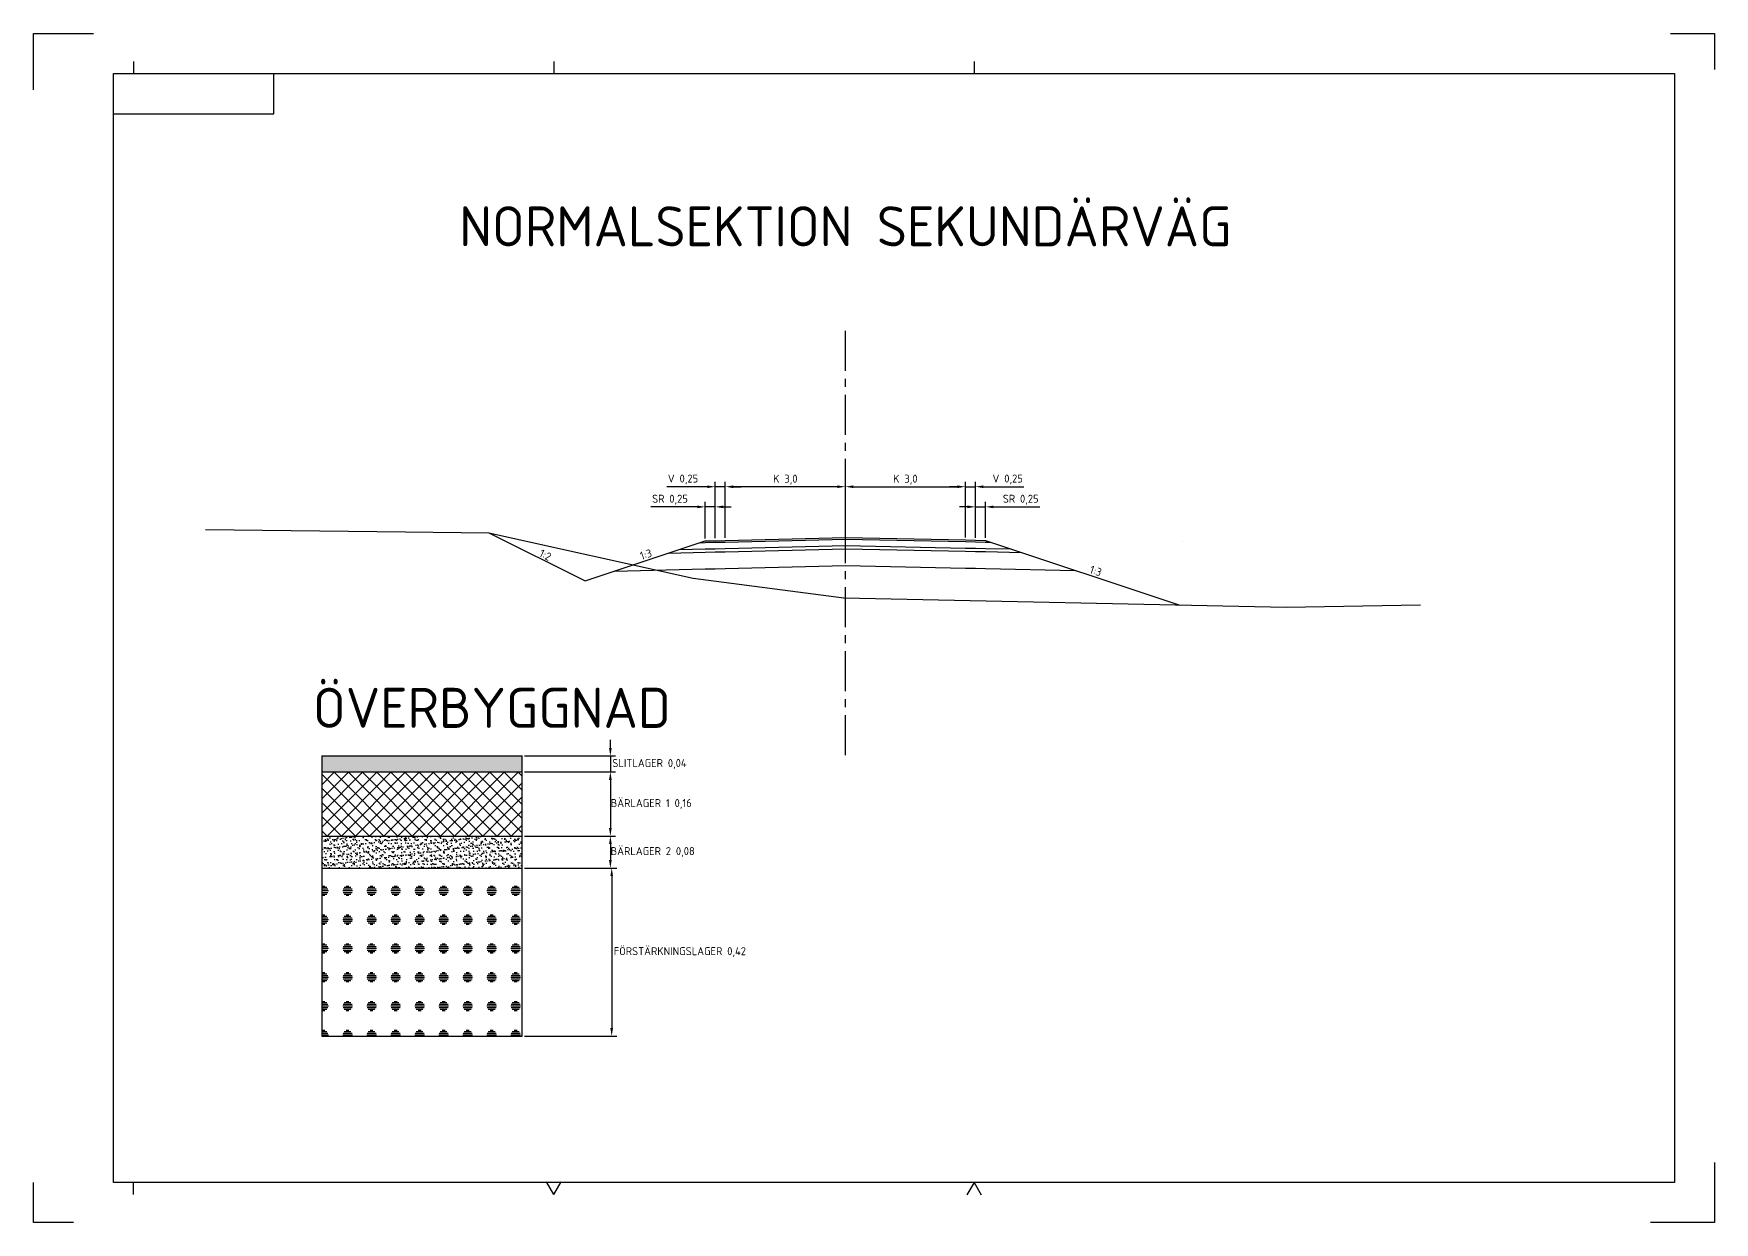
# Model space of a CAD drawing. Header units: metres. Extents: x 767.5 to 855.4, y 688.8 to 718.5.
# Drawn here: x 813.45 to 855.45, y 688.79 to 718.49 of the extents above; entities that cross this region are included whole.
import ezdxf
from ezdxf.enums import TextEntityAlignment as Align

# ---------------------------------------------------------------- set-up
doc = ezdxf.new("R2010")
doc.units = ezdxf.units.M
doc.header["$LTSCALE"] = 0.1
doc.linetypes.add('CENTER', pattern=[16, 10, -2, 2, -2])
for name, color, linetype in [('M-37-CL', 1, 'CENTER'), ('M-37-Dimensions', 3, 'Continuous'), ('M-37-Mark', 4, 'Continuous'), ('M-37-OB_B1', 4, 'Continuous'), ('M-37-OB_B2', 4, 'Continuous'), ('M-37-OB_F1', 4, 'Continuous'), ('M-37-Vag-Overyta', 3, 'Continuous'), ('M-37-Vag-Slitlager', 4, 'Continuous')]:
    doc.layers.add(name, color=color, linetype=linetype)
doc.layers.add('Non-PlotDot', color=7, linetype='Continuous', plot=False)
doc.styles.add('ISO35', font='iso3098.shx')
doc.dimstyles.new('ISO-25', dxfattribs={"dimtxt": 2.5, "dimasz": 2.5, "dimexe": 1.25, "dimexo": 0.625, "dimtad": 1, "dimtxsty": 'Standard', "dimcen": 2.5, "dimadec": 0, "dimazin": 0, "dimtfac": 1, "dimtmove": 0, "dimatfit": 3, "dimfxl": 1, "dimarcsym": 0})

# ---------------------------------------------------------------- blocks, each defined once
blk = doc.blocks.new('*D20')
at = {"layer": 'Defpoints', "color": 0, "transparency": 16777216}
for p in [(830.73, 707.172), (830.73, 705.83), (833.729, 705.907)]:
    blk.add_point(p, dxfattribs=at)
at = {"layer": 'M-37-Dimensions', "color": 0, "lineweight": -2, "transparency": 16777216}
for p, q in [((830.73, 705.892), (830.73, 707.297)), ((833.729, 705.97), (833.729, 707.297)), ((833.529, 707.172), (830.93, 707.172))]:
    blk.add_line(p, q, dxfattribs=at)
at = {"layer": 'M-37-Dimensions', "color": 0, "transparency": 16777216}
for points in [[(830.93, 707.205), (830.93, 707.138), (830.73, 707.172)], [(833.529, 707.205), (833.529, 707.138), (833.729, 707.172)]]:
    blk.add_solid(points, dxfattribs=at)
at = {"layer": 'M-37-Dimensions', "color": 0, "transparency": 16777216, "insert": (832.23, 707.349), "char_height": 0.2, "attachment_point": 5, "style": 'ISO35'}
blk.add_mtext('K 3,0', dxfattribs=at)
blk = doc.blocks.new('*D21')
at = {"layer": 'Defpoints', "color": 0, "transparency": 16777216}
for p in [(836.729, 707.172), (833.729, 705.907), (836.729, 705.841)]:
    blk.add_point(p, dxfattribs=at)
at = {"layer": 'M-37-Dimensions', "color": 0, "lineweight": -2, "transparency": 16777216}
for p, q in [((833.729, 705.97), (833.729, 707.297)), ((836.729, 705.903), (836.729, 707.297)), ((833.929, 707.172), (836.529, 707.172))]:
    blk.add_line(p, q, dxfattribs=at)
at = {"layer": 'M-37-Dimensions', "color": 0, "transparency": 16777216}
for points in [[(833.929, 707.205), (833.929, 707.138), (833.729, 707.172)], [(836.529, 707.205), (836.529, 707.138), (836.729, 707.172)]]:
    blk.add_solid(points, dxfattribs=at)
at = {"layer": 'M-37-Dimensions', "color": 0, "transparency": 16777216, "insert": (835.229, 707.349), "char_height": 0.2, "attachment_point": 5, "style": 'ISO35'}
blk.add_mtext('K 3,0', dxfattribs=at)
blk = doc.blocks.new('*D22')
at = {"layer": 'Defpoints', "color": 0, "transparency": 16777216}
for p in [(830.478, 707.172), (830.478, 705.823), (830.729, 705.829)]:
    blk.add_point(p, dxfattribs=at)
at = {"layer": 'M-37-Dimensions', "color": 0, "lineweight": -2, "transparency": 16777216}
for p, q in [((830.478, 705.886), (830.478, 707.297)), ((830.729, 705.892), (830.729, 707.297)), ((830.278, 707.172), (829.265, 707.172)), ((830.729, 707.172), (830.478, 707.172)), ((830.929, 707.172), (831.129, 707.172))]:
    blk.add_line(p, q, dxfattribs=at)
at = {"layer": 'M-37-Dimensions', "color": 0, "transparency": 16777216}
for points in [[(830.278, 707.205), (830.278, 707.138), (830.478, 707.172)], [(830.929, 707.205), (830.929, 707.138), (830.729, 707.172)]]:
    blk.add_solid(points, dxfattribs=at)
at = {"layer": 'M-37-Dimensions', "color": 0, "transparency": 16777216, "insert": (829.672, 707.353), "char_height": 0.2, "attachment_point": 5, "style": 'ISO35'}
blk.add_mtext('V 0,25', dxfattribs=at)
blk = doc.blocks.new('*D23')
at = {"layer": 'Defpoints', "color": 0, "transparency": 16777216}
for p in [(836.979, 707.172), (836.729, 705.841), (836.979, 705.836)]:
    blk.add_point(p, dxfattribs=at)
at = {"layer": 'M-37-Dimensions', "color": 0, "lineweight": -2, "transparency": 16777216}
for p, q in [((836.729, 705.903), (836.729, 707.297)), ((836.979, 705.898), (836.979, 707.297)), ((836.529, 707.172), (836.329, 707.172)), ((836.729, 707.172), (836.979, 707.172)), ((837.179, 707.172), (838.193, 707.172))]:
    blk.add_line(p, q, dxfattribs=at)
at = {"layer": 'M-37-Dimensions', "color": 0, "transparency": 16777216}
for points in [[(836.529, 707.205), (836.529, 707.138), (836.729, 707.172)], [(837.179, 707.205), (837.179, 707.138), (836.979, 707.172)]]:
    blk.add_solid(points, dxfattribs=at)
at = {"layer": 'M-37-Dimensions', "color": 0, "transparency": 16777216, "insert": (837.786, 707.353), "char_height": 0.2, "attachment_point": 5, "style": 'ISO35'}
blk.add_mtext('V 0,25', dxfattribs=at)
blk = doc.blocks.new('*D24')
at = {"layer": 'Defpoints', "color": 0, "transparency": 16777216}
for p in [(830.229, 706.669), (830.229, 705.817), (830.478, 705.823)]:
    blk.add_point(p, dxfattribs=at)
at = {"layer": 'M-37-Dimensions', "color": 0, "lineweight": -2, "transparency": 16777216}
for p, q in [((830.029, 706.669), (828.866, 706.669)), ((830.229, 705.879), (830.229, 706.794)), ((830.478, 706.669), (830.229, 706.669)), ((830.478, 705.886), (830.478, 706.794)), ((830.678, 706.669), (830.878, 706.669))]:
    blk.add_line(p, q, dxfattribs=at)
at = {"layer": 'M-37-Dimensions', "color": 0, "transparency": 16777216}
for points in [[(830.029, 706.702), (830.029, 706.635), (830.229, 706.669)], [(830.678, 706.702), (830.678, 706.635), (830.478, 706.669)]]:
    blk.add_solid(points, dxfattribs=at)
at = {"layer": 'M-37-Dimensions', "color": 0, "transparency": 16777216, "insert": (829.348, 706.849), "char_height": 0.2, "attachment_point": 5, "style": 'ISO35'}
blk.add_mtext('SR 0,25', dxfattribs=at)
blk = doc.blocks.new('*D25')
at = {"layer": 'Defpoints', "color": 0, "transparency": 16777216}
for p in [(837.229, 706.669), (836.979, 705.836), (837.229, 705.83)]:
    blk.add_point(p, dxfattribs=at)
at = {"layer": 'M-37-Dimensions', "color": 0, "lineweight": -2, "transparency": 16777216}
for p, q in [((836.779, 706.669), (836.579, 706.669)), ((836.979, 705.898), (836.979, 706.794)), ((836.979, 706.669), (837.229, 706.669)), ((837.229, 705.893), (837.229, 706.794)), ((837.429, 706.669), (838.593, 706.669))]:
    blk.add_line(p, q, dxfattribs=at)
at = {"layer": 'M-37-Dimensions', "color": 0, "transparency": 16777216}
for points in [[(836.779, 706.702), (836.779, 706.635), (836.979, 706.669)], [(837.429, 706.702), (837.429, 706.635), (837.229, 706.669)]]:
    blk.add_solid(points, dxfattribs=at)
at = {"layer": 'M-37-Dimensions', "color": 0, "transparency": 16777216, "insert": (838.111, 706.849), "char_height": 0.2, "attachment_point": 5, "style": 'ISO35'}
blk.add_mtext('SR 0,25', dxfattribs=at)
blk = doc.blocks.new('VNNP_ISO-A3')
at = {"color": 1}
for p, q in [((0, 283), (0, 297)), ((0, 297), (15, 297)), ((409, 297), (420, 297)), ((420, 297), (420, 288)), ((25, 290), (25, 287)), ((130, 290), (130, 287)), ((235, 290), (235, 287)), ((60, 277), (60, 287)), ((20, 277), (60, 277)), ((420, 15), (420, 0)), ((0, 0), (0, 10)), ((25, 7), (25, 10)), ((130, 7), (128.19, 10.11)), ((130, 7), (131.81, 10.11)), ((235, 10), (233.19, 6.89)), ((235, 10), (236.81, 6.89)), ((10, 0), (0, 0)), ((420, 0), (404, 0))]:
    blk.add_line(p, q, dxfattribs=at)
at = {"color": 7}
for p, q in [((20, 287), (410, 287)), ((20, 10), (20, 287)), ((410, 287), (410, 10)), ((410, 10), (20, 10))]:
    blk.add_line(p, q, dxfattribs=at)
blk = doc.blocks.new('*D26')
at = {"layer": 'Defpoints', "color": 0, "transparency": 16777216}
for p in [(825.65, 700.445), (825.65, 700.045), (827.857, 700.045)]:
    blk.add_point(p, dxfattribs=at)
at = {"layer": 'M-37-Dimensions', "color": 0, "lineweight": -2, "transparency": 16777216}
for p, q in [((827.857, 700.645), (827.857, 700.845)), ((825.713, 700.445), (827.982, 700.445)), ((827.857, 700.445), (827.857, 700.045)), ((825.713, 700.045), (827.982, 700.045)), ((827.857, 699.845), (827.857, 699.645))]:
    blk.add_line(p, q, dxfattribs=at)
at = {"layer": 'M-37-Dimensions', "color": 0, "transparency": 16777216}
for points in [[(827.824, 700.645), (827.891, 700.645), (827.857, 700.445)], [(827.824, 699.845), (827.891, 699.845), (827.857, 700.045)]]:
    blk.add_solid(points, dxfattribs=at)
at = {"layer": 'M-37-Dimensions', "color": 0, "transparency": 16777216, "insert": (828.835, 700.245), "char_height": 0.2, "attachment_point": 5, "style": 'ISO35'}
blk.add_mtext('SLITLAGER 0,04', dxfattribs=at)
blk = doc.blocks.new('*D27')
at = {"layer": 'Defpoints', "color": 0, "transparency": 16777216}
for p in [(825.65, 700.045), (825.65, 698.445), (827.857, 698.445)]:
    blk.add_point(p, dxfattribs=at)
at = {"layer": 'M-37-Dimensions', "color": 0, "lineweight": -2, "transparency": 16777216}
for p, q in [((825.713, 700.045), (827.982, 700.045)), ((827.857, 699.845), (827.857, 698.645)), ((825.713, 698.445), (827.982, 698.445))]:
    blk.add_line(p, q, dxfattribs=at)
at = {"layer": 'M-37-Dimensions', "color": 0, "transparency": 16777216}
for points in [[(827.824, 699.845), (827.891, 699.845), (827.857, 700.045)], [(827.824, 698.645), (827.891, 698.645), (827.857, 698.445)]]:
    blk.add_solid(points, dxfattribs=at)
at = {"layer": 'M-37-Dimensions', "color": 0, "transparency": 16777216, "insert": (828.879, 699.245), "char_height": 0.2, "attachment_point": 5, "style": 'ISO35'}
blk.add_mtext('BÄRLAGER 1 0,16', dxfattribs=at)
blk = doc.blocks.new('*D28')
at = {"layer": 'Defpoints', "color": 0, "transparency": 16777216}
for p in [(825.65, 698.445), (825.65, 697.645), (827.857, 697.645)]:
    blk.add_point(p, dxfattribs=at)
at = {"layer": 'M-37-Dimensions', "color": 0, "lineweight": -2, "transparency": 16777216}
for p, q in [((825.713, 698.445), (827.982, 698.445)), ((827.857, 698.245), (827.857, 697.845)), ((825.713, 697.645), (827.982, 697.645))]:
    blk.add_line(p, q, dxfattribs=at)
at = {"layer": 'M-37-Dimensions', "color": 0, "transparency": 16777216}
for points in [[(827.824, 698.245), (827.891, 698.245), (827.857, 698.445)], [(827.824, 697.845), (827.891, 697.845), (827.857, 697.645)]]:
    blk.add_solid(points, dxfattribs=at)
at = {"layer": 'M-37-Dimensions', "color": 0, "transparency": 16777216, "insert": (828.915, 698.045), "char_height": 0.2, "attachment_point": 5, "style": 'ISO35'}
blk.add_mtext('BÄRLAGER 2 0,08', dxfattribs=at)
blk = doc.blocks.new('*D29')
at = {"layer": 'Defpoints', "color": 0, "transparency": 16777216}
for p in [(825.65, 697.645), (825.65, 693.445), (827.891, 693.445)]:
    blk.add_point(p, dxfattribs=at)
at = {"layer": 'M-37-Dimensions', "color": 0, "lineweight": -2, "transparency": 16777216}
for p, q in [((825.713, 697.645), (828.016, 697.645)), ((827.891, 697.445), (827.891, 693.645)), ((825.713, 693.445), (828.016, 693.445))]:
    blk.add_line(p, q, dxfattribs=at)
at = {"layer": 'M-37-Dimensions', "color": 0, "transparency": 16777216}
for points in [[(827.857, 697.445), (827.924, 697.445), (827.891, 697.645)], [(827.857, 693.645), (827.924, 693.645), (827.891, 693.445)]]:
    blk.add_solid(points, dxfattribs=at)
at = {"layer": 'M-37-Dimensions', "color": 0, "transparency": 16777216, "insert": (829.594, 695.545), "char_height": 0.2, "attachment_point": 5, "style": 'ISO35'}
blk.add_mtext('FÖRSTÄRKNINGSLAGER 0,42', dxfattribs=at)

msp = doc.modelspace()

# ---------------------------------------------------------------- hatches: boundary and pattern name
at = {"layer": 'M-37-Dimensions'}
h = msp.add_hatch(color=256, dxfattribs=at)
h.dxf.hatch_style = 1
h.paths.add_polyline_path([(825.65, 700.445), (820.65, 700.445), (820.65, 700.045), (825.65, 700.045)])
h = msp.add_hatch(dxfattribs=at)
h.set_pattern_fill('ANSI37', color=256, scale=2)
h.set_pattern_definition([(45, (45.96942, 0), (-0.176776695, 0.176776695), []), (135, (45.96942, 0), (-0.176776695, -0.176776695), [])])
h.paths.add_polyline_path([(825.65, 700.045), (820.65, 700.045), (820.65, 698.445), (825.65, 698.445)])
h = msp.add_hatch(dxfattribs=at)
h.set_pattern_fill('AR-SAND', color=256, scale=0.08)
h.set_pattern_definition([(37.5, (45.96942, 0), (-0.005039469, 0.154145902), [0, -0.1216, 0, -0.136, 0, -0.13]), (7.5, (45.96942, 0), (0.141582136, 0.225771685), [0, -0.0656, 0, -0.1096, 0, -0.042]), (327.5, (45.87102, 0), (0.249131349, 0.000452724), [0, -0.04, 0, -0.144, 0, -0.188]), (317.5, (45.87102, 0), (0.24049013, 0.070214045), [0, -0.02, 0, -0.0944, 0, -0.108])])
h.paths.add_polyline_path([(825.65, 698.445), (820.65, 698.445), (820.65, 697.645), (825.65, 697.645)])
h = msp.add_hatch(dxfattribs=at)
h.set_pattern_fill('DONUT', color=256, scale=0.24)
h.set_pattern_definition([(0, (46.0534, 0.006), (0, 0.72), [0.072, -0.528]), (0, (46.0042, 0.036), (0, 0.72), [0.1704, -0.4296]), (0, (45.9778, 0.0768), (0, 0.72), [0.2232, -0.3768]), (0, (45.9694, 0.12), (0, 0.72), [0.24, -0.36]), (0, (45.9778, 0.1632), (0, 0.72), [0.2232, -0.3768]), (0, (46.0042, 0.204), (0, 0.72), [0.1704, -0.4296]), (0, (46.0534, 0.234), (0, 0.72), [0.072, -0.528])])
h.paths.add_polyline_path([(825.65, 697.645), (820.65, 697.645), (820.65, 693.445), (825.65, 693.445)])

# ---------------------------------------------------------------- linework, layer by layer
at = {"layer": 'M-37-CL'}
msp.add_line((833.729, 700.466), (833.729, 711.066), dxfattribs=at)
at = {"layer": 'M-37-Dimensions'}
for p, q in [((820.65, 700.445), (825.65, 700.445)), ((820.65, 700.445), (820.65, 693.445)), ((825.65, 693.445), (825.65, 700.445)), ((820.65, 700.045), (825.65, 700.045)), ((820.65, 698.445), (825.65, 698.445)), ((820.65, 697.645), (825.65, 697.645)), ((820.65, 697.645), (825.65, 697.645)), ((820.65, 693.445), (825.65, 693.445))]:
    msp.add_line(p, q, dxfattribs=at)
at = {"layer": 'M-37-Mark', "flags": 128}
msp.add_lwpolyline([(817.743, 706.104), (822.736, 706.043), (824.82, 706.023), (829.925, 704.884), (833.688, 704.393), (844.747, 704.165), (848.101, 704.225)], dxfattribs=at)
at = {"layer": 'M-37-OB_B1'}
msp.add_lwpolyline([(829.58, 705.601), (830.229, 705.617), (830.479, 705.623), (830.729, 705.629), (833.729, 705.704), (836.729, 705.641), (836.979, 705.636), (837.229, 705.63), (837.871, 705.617)], dxfattribs=at)
at = {"layer": 'M-37-OB_B2'}
msp.add_lwpolyline([(829.32, 705.514), (830.229, 705.537), (830.479, 705.543), (830.729, 705.549), (833.729, 705.624), (836.729, 705.561), (836.979, 705.556), (837.229, 705.55), (838.127, 705.531)], dxfattribs=at)
at = {"layer": 'M-37-OB_F1'}
msp.add_lwpolyline([(827.957, 705.06), (830.229, 705.117), (830.479, 705.123), (830.729, 705.129), (833.729, 705.204), (836.729, 705.141), (836.979, 705.136), (837.229, 705.13), (839.474, 705.083)], dxfattribs=at)
at = {"layer": 'M-37-Vag-Overyta'}
msp.add_lwpolyline([(824.82, 706.023), (827.229, 704.818), (830.229, 705.817), (830.479, 705.823), (830.729, 705.829), (833.729, 705.904), (836.729, 705.841), (836.979, 705.836), (837.229, 705.83), (842.063, 704.221)], dxfattribs=at)
at = {"layer": 'M-37-Vag-Slitlager'}
msp.add_lwpolyline([(830.1, 705.774), (830.229, 705.777), (830.479, 705.783), (830.729, 705.789), (833.729, 705.864), (836.729, 705.801), (836.979, 705.796), (837.229, 705.79), (837.358, 705.788)], dxfattribs=at)
at = {"layer": 'Non-PlotDot'}
for centre in [(824.82, 706.023), (830.229, 705.817), (830.479, 705.823), (830.729, 705.829), (833.729, 705.906), (833.729, 705.904), (836.729, 705.841), (836.979, 705.836), (837.229, 705.83), (842.153, 705.793), (827.229, 704.818), (840.229, 704.831)]:
    msp.add_circle(centre, 0.001, dxfattribs=at)

# ---------------------------------------------------------------- block references
at = {"layer": 'M-37-Dimensions', "xscale": 0.1000000000000002, "yscale": 0.1000000000000002}
msp.add_blockref('VNNP_ISO-A3', (813.445, 688.792), dxfattribs=at)

# ---------------------------------------------------------------- texts
at = {"layer": 'M-37-Dimensions', "style": 'ISO35'}
for s, p in [('NORMALSEKTION SEKUNDÄRVÄG', (833.729, 713.178)), ('ÖVERBYGGNAD', (824.896, 701.148))]:
    msp.add_text(s, height=1, dxfattribs=at).set_placement(p, align=Align.CENTER)
for s, rotation, p in [('1:3', 17.941, (828.638, 705.342)), ('1:2', 333.6295, (826.06, 705.441)), ('1:3', 341.5872, (839.817, 705.02))]:
    msp.add_text(s, height=0.2, rotation=rotation, dxfattribs=at).set_placement(p)

# ---------------------------------------------------------------- dimensions: what is measured, and where the dimension line sits
at = {"layer": 'M-37-Dimensions'}
for base, p1, p2, text, picture, middle in [((830.478, 707.172), (830.729, 705.829), (830.478, 705.823), 'V <>', '*D22', (829.672, 707.353)), ((830.73, 707.172), (833.729, 705.907), (830.73, 705.83), 'K <>,0', '*D20', (832.23, 707.349)), ((836.729, 707.172), (833.729, 705.907), (836.729, 705.841), 'K <>,0', '*D21', (835.229, 707.349)), ((836.979, 707.172), (836.729, 705.841), (836.979, 705.836), 'V <>', '*D23', (837.786, 707.353)), ((830.229, 706.669), (830.478, 705.823), (830.229, 705.817), 'SR <>', '*D24', (829.348, 706.849)), ((837.229, 706.669), (836.979, 705.836), (837.229, 705.83), 'SR <>', '*D25', (838.111, 706.849))]:
    dim = msp.add_linear_dim(base=base, p1=p1, p2=p2, text=text, dimstyle='ISO-25', override={"dimscale": 0.1, "dimtxt": 2, "dimasz": 2, "dimtxsty": 'ISO35'}, dxfattribs=at)
    dim.commit()
    dim.dimension.update_dxf_attribs({"geometry": picture, "text_midpoint": middle})
for base, p1, p2, text, picture, middle in [((827.857, 700.045), (825.65, 700.445), (825.65, 700.045), 'SLITLAGER <>', '*D26', (828.835, 700.245)), ((827.857, 698.445), (825.65, 700.045), (825.65, 698.445), 'BÄRLAGER 1 <>', '*D27', (828.879, 699.245)), ((827.857, 697.645), (825.65, 698.445), (825.65, 697.645), 'BÄRLAGER 2 <>', '*D28', (828.915, 698.045)), ((827.891, 693.445), (825.65, 697.645), (825.65, 693.445), 'FÖRSTÄRKNINGSLAGER <>', '*D29', (829.594, 695.545))]:
    dim = msp.add_linear_dim(base=base, p1=p1, p2=p2, angle=90, text=text, dimstyle='ISO-25', override={"dimscale": 0.1, "dimtxt": 2, "dimasz": 2, "dimtad": 2, "dimtih": 1, "dimtoh": 1, "dimlfac": 0.1, "dimtxsty": 'ISO35'}, dxfattribs=at)
    dim.commit()
    dim.dimension.update_dxf_attribs({"geometry": picture, "text_midpoint": middle})

doc.saveas('drawing.dxf')
